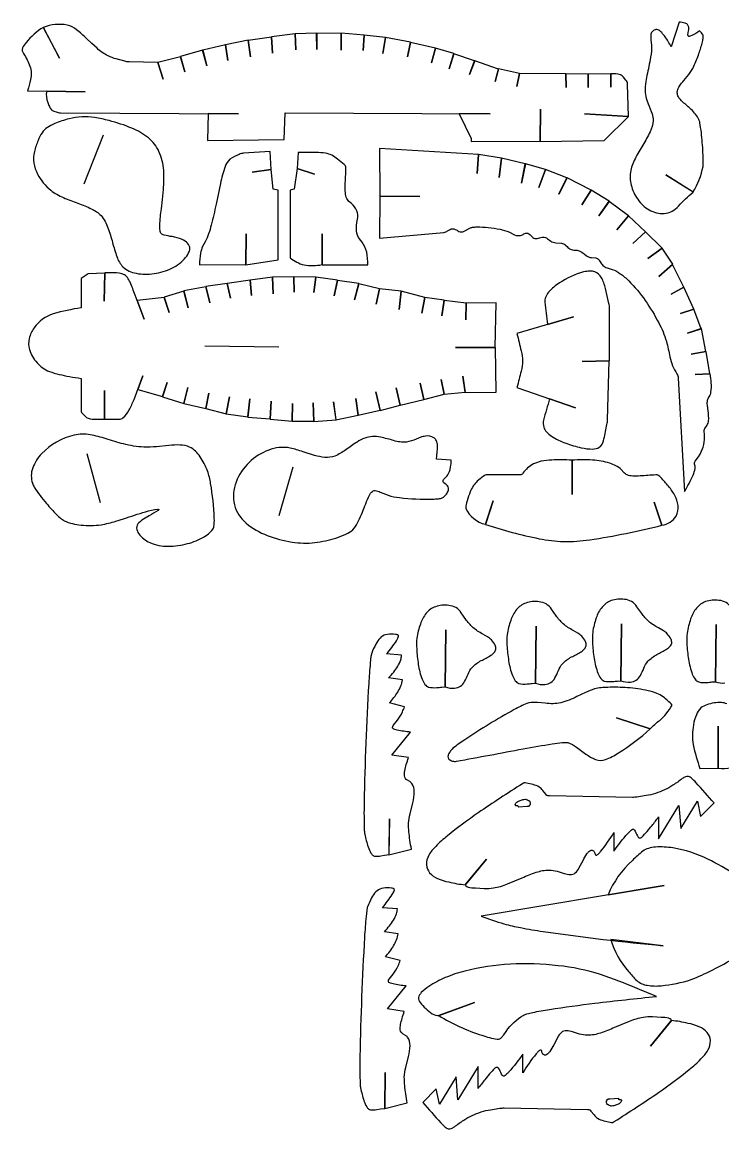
# Model space of a CAD drawing. Extents: x 0.8 to 21.2, y 0.7 to 16.2.
# Drawn here: x 0.81 to 10.6, y 0.71 to 16.15 of the extents above; entities that cross this region are included whole.
import ezdxf

# ---------------------------------------------------------------- set-up
doc = ezdxf.new("R2010")
doc.units = 0
doc.header["$LTSCALE"] = 100
doc.header["$MEASUREMENT"] = 0
doc.layers.get('0').update_dxf_attribs({"linetype": 'CONTINUOUS'})
doc.layers.add('BLACK', color=7, linetype='CONTINUOUS')

msp = doc.modelspace()

# ---------------------------------------------------------------- linework, layer by layer
at = {"color": 7, "linetype": 'CONTINUOUS'}
for p, q in [((1.675912, 13.895862), (1.948886, 14.58147)), ((3.364672, 11.63563), (4.3952, 11.618701)), ((1.713076, 10.133746), (1.89929, 9.448138)), ((4.593053, 9.943299), (4.394142, 9.261924))]:
    msp.add_line(p, q, dxfattribs=at)
at = {"layer": 'BLACK', "color": 7}
for points in [[(1.108011, 16.078989, 0.082372), (0.868, 15.869, 0.073), (0.817, 15.792, 0.181), (0.814, 15.753, 0.049), (0.822, 15.735), (0.833, 15.715, -0.052), (0.92, 15.538, -0.138), (0.931, 15.352, -0.021), (0.886, 15.195), (1.692, 15.181), (1.155358, 15.189444, 0.151103), (1.169, 15.03, 0.026), (1.192, 14.975, 0.069), (1.22, 14.931, 0.133), (1.253, 14.91), (1.287, 14.9, 0.116), (1.348, 14.889), (3.831, 14.875), (3.408977, 14.87653), (3.401, 14.5), (4.469, 14.515), (4.484, 14.889), (7.346, 14.875), (6.914519, 14.874943), (7.082, 14.528), (7.082, 14.486), (8.04318, 14.489817), (8.051644, 14.936309), (8.04318, 14.487701), (8.937, 14.5), (9.27738, 14.834737), (8.666, 14.875), (9.277, 14.834), (9.264, 15.289, 0.089), (9.26, 15.319, 0.089), (9.242, 15.343), (9.209, 15.384, 0.13), (9.166, 15.417, 0.096974), (9.031915, 15.431206), (9.029799, 15.247107), (9.031915, 15.431206), (8.714504, 15.426973), (8.714504, 15.240759), (8.714504, 15.426973), (8.405557, 15.42909), (8.407674, 15.240759), (8.405557, 15.42909), (7.758832, 15.437554), (7.720743, 15.253455), (7.758832, 15.437554), (7.464698, 15.49892), (7.415, 15.323), (7.464698, 15.496804), (7.132474, 15.613188), (7.057, 15.422), (7.130358, 15.611072), (6.837811, 15.711056), (6.776445, 15.501565), (6.837811, 15.713173), (6.583882, 15.791467), (6.528864, 15.586208), (6.583882, 15.789351), (6.234201, 15.869762), (6.193995, 15.668735), (6.234201, 15.871878), (5.884255, 15.939592), (5.848282, 15.717405), (5.884255, 15.939592), (5.585888, 15.969217), (5.573192, 15.75761), (5.585888, 15.971334), (5.266361, 15.996726), (5.267877, 15.761712), (5.266361, 15.998843), (4.92488, 15.99461), (4.926996, 15.770307), (4.922764, 15.996726), (4.626513, 15.990378), (4.634978, 15.766074), (4.626513, 15.988262), (4.293761, 15.948057), (4.309, 15.718), (4.293761, 15.943825), (3.970001, 15.897271), (4, 15.669), (3.970001, 15.899387), (3.651797, 15.836698), (3.685654, 15.616627), (3.651797, 15.836698), (3.334385, 15.762636), (3.389403, 15.54468), (3.332269, 15.762636), (3.022793, 15.671645), (3.08416, 15.460037), (3.022793, 15.669528), (2.705382, 15.589118), (2.78, 15.355), (2.705382, 15.589118), (2.307, 15.597, -0.083), (2.245, 15.606), (2.126, 15.639, -0.047), (2.011, 15.681, -0.059), (1.858, 15.788), (1.783, 15.855), (1.711, 15.924, 0.028), (1.572, 16.046, 0.111), (1.442, 16.112, 0.13705), (1.106424, 16.079782), (1.332844, 15.652335)], [(9.875, 15.808, 0.014), (9.832, 15.884, 0.049), (9.743, 16.006, 0.122), (9.686, 16.046, 0.204), (9.638, 16.042, 0.153), (9.602, 16.009, 0.112), (9.589, 15.961, 0.038), (9.591, 15.902), (9.598, 15.832, -0.055), (9.588, 15.664, -0.01), (9.535, 15.407), (9.52, 15.324, 0.06), (9.512, 15.171, 0.058), (9.535, 15.064), (9.553, 15.014, -0.014), (9.609, 14.872, -0.075), (9.624, 14.778, -0.106), (9.58, 14.621, -0.023), (9.479, 14.438, 0.019), (9.37, 14.245, 0.074), (9.305, 14.056, 0.111), (9.323, 13.853, 0.092), (9.424, 13.658, 0.113), (9.591, 13.52, 0.155), (9.805, 13.486, 0.089), (9.888, 13.514, 0.067), (9.978, 13.583, -0.050974), (10.182729, 13.780535), (9.79972, 14.019652), (10.180084, 13.782122, 0.094167), (10.319, 14.139, 0.038), (10.322, 14.188, 0.024), (10.309, 14.473, 0.028), (10.275, 14.749, 0.054), (10.263, 14.792, 0.089), (10.156, 14.933, 0.007), (10.038, 15.037, -0.042), (9.992, 15.086, -0.092), (9.964, 15.136, -0.127), (9.962, 15.194, -0.095), (9.992, 15.261, -0.03), (10.051, 15.338), (10.122, 15.42, 0.06), (10.191, 15.539, 0.023), (10.262, 15.714, 0.028), (10.312, 15.88, 0.035), (10.322, 15.94, 0.044), (10.323, 15.96, 0.115), (10.319, 15.973, 0.046), (10.271, 16.03, -0.038), (10.163, 15.965), (10.141, 15.957, -0.078), (10.125, 15.954, -0.176), (10.115, 15.957, -0.156), (10.11, 15.965, -0.068), (10.109, 15.978), (10.117, 16.032, 0.044), (10.12, 16.072, 0.148), (10.109, 16.112, 0.168), (10.069, 16.14, 0.05), (9.985, 16.153), (9.875, 15.808)], [(0.983, 14.347, 0.111), (0.976, 14.186, 0.076), (1.028, 14.033, 0.105), (1.211, 13.806, 0.061), (1.39, 13.704, 0.015), (1.591, 13.625, -0.025), (1.778, 13.548, -0.097), (1.914, 13.453, -0.086), (2.01, 13.283, -0.024), (2.074, 13.077, 0.022), (2.135, 12.88, 0.105), (2.22, 12.736, 0.144), (2.406, 12.647, 0.084), (2.654, 12.643, 0.077), (2.903, 12.719, 0.111), (3.095, 12.867, 0.09), (3.147, 12.957, 0.179), (3.146, 13.032, 0.152), (3.09, 13.094, 0.071), (2.978, 13.142, 0.03), (2.905, 13.159, -0.029), (2.793, 13.18, -0.112), (2.756, 13.2, -0.107), (2.745, 13.218, -0.055), (2.738, 13.244, -0.046), (2.735, 13.321, -0.021), (2.756, 13.545), (2.772, 13.678), (2.785, 13.817, 0.04), (2.789, 14.084, 0.093), (2.723, 14.346, 0.108), (2.575, 14.536, 0.073), (2.343, 14.673, 0.035), (2.025, 14.778, 0.029), (1.823, 14.822, 0.049), (1.644, 14.832, 0.051), (1.467, 14.804, 0.034), (1.268, 14.736, 0.056), (1.164, 14.682, 0.086), (1.09, 14.609, 0.062), (1.034, 14.503, 0.026), (0.983, 14.347)], [(6.753, 13.238, -0.04), (6.788, 13.26, -0.108), (6.821, 13.268, -0.099), (6.859, 13.26, -0.044), (6.91, 13.233, 0.163), (6.946, 13.224, 0.091), (6.984, 13.235), (7.061, 13.279, -0.074), (7.102, 13.29, -0.029), (7.163, 13.294, -0.029), (7.321, 13.286, -0.026), (7.485, 13.262, -0.058), (7.608, 13.224), (7.688, 13.184, 0.164), (7.773, 13.176, 0.047), (7.797, 13.185, -0.022), (7.84, 13.206, -0.1), (7.86, 13.209, -0.14), (7.888, 13.198, -0.036), (7.915, 13.174), (7.943, 13.149, 0.102), (7.973, 13.133, 0.109), (8.004, 13.132, 0.009), (8.071, 13.151, -0.093), (8.103, 13.153, -0.095), (8.133, 13.141, -0.013), (8.192, 13.098, 0.062), (8.225, 13.081, 0.063), (8.263, 13.073), (8.341, 13.069, -0.08), (8.376, 13.059, -0.069), (8.401, 13.042), (8.423, 13.02, 0.091), (8.47, 12.982, 0.092), (8.528, 12.971, -0.068), (8.591, 12.961, -0.082), (8.661, 12.917), (8.694, 12.891, 0.066), (8.73, 12.872, 0.055), (8.761, 12.866), (8.821, 12.861, -0.088), (8.846, 12.852, -0.092), (8.867, 12.834, -0.034), (8.884, 12.808, 0.056), (8.919, 12.757, 0.122), (8.979, 12.722), (9.052, 12.701, -0.073), (9.164, 12.642, -0.041), (9.282, 12.543, -0.045), (9.512, 12.266, -0.033), (9.701, 11.955, -0.053), (9.808, 11.697, -0.011), (9.857, 11.481, 0.103), (9.955, 11.243, -0.065), (9.969, 11.215, -0.065), (9.973, 11.185), (10.061, 9.603, 0.033), (10.18, 9.831, 0.061), (10.209, 9.921, 0.103), (10.206, 9.968), (10.201, 9.985, -0.087), (10.201, 10.001, -0.094), (10.21, 10.025), (10.254, 10.086), (10.279, 10.124, 0.139), (10.341, 10.397, -0.063), (10.336, 10.459, -0.085), (10.344, 10.481), (10.376, 10.527, 0.053), (10.39, 10.555, 0.09), (10.399, 10.632, 0.027), (10.391, 10.722), (10.381, 10.808, -0.081), (10.383, 10.877, -0.063), (10.393, 10.9), (10.406, 10.922, 0.098), (10.43, 10.986, 0.046), (10.435, 11.117, 0.061403), (10.417481, 11.242834), (10.210106, 11.236485), (10.416026, 11.242305), (10.364579, 11.555748), (10.152972, 11.517659), (10.360347, 11.553632), (10.296865, 11.875275), (10.104302, 11.809677), (10.294749, 11.873159), (10.193177, 12.145868), (10.006963, 12.086618), (10.191061, 12.145868), (10.053516, 12.454551), (9.875766, 12.355095), (10.053516, 12.452434), (9.892166, 12.771962), (9.701, 12.602), (9.898514, 12.776194), (9.750389, 12.998117), (9.547246, 12.854224), (9.748273, 12.998117), (9.515505, 13.224537), (9.33987, 13.063715), (9.515505, 13.224537), (9.279827, 13.449767), (9.116, 13.256), (9.279827, 13.449767), (9.008969, 13.651323), (8.866515, 13.451157), (9.011085, 13.653439), (8.759273, 13.807912), (8.627, 13.602), (8.759273, 13.807912), (8.420172, 13.97905), (8.305904, 13.750514), (8.418056, 13.97905), (8.119689, 14.095434), (8.027, 13.847), (8.119689, 14.09755), (7.839838, 14.175845), (7.782704, 13.904987), (7.837722, 14.175845), (7.505499, 14.252023), (7.473, 13.986), (7.505499, 14.254139), (7.185971, 14.307041), (7.164811, 14.042532), (7.185971, 14.307041), (5.804, 14.389), (5.806291, 13.721947), (6.364934, 13.717715), (5.806291, 13.721947), (5.804, 13.139), (6.698, 13.219, 0.061), (6.728, 13.224, 0.068), (6.753, 13.238)], [(3.289, 12.764), (3.93588, 12.768259), (3.937996, 13.199938), (3.93588, 12.764026), (4.387, 12.833), (4.387, 13.806), (4.317, 13.82), (4.287677, 14.097947), (4.026, 14.057), (4.289793, 14.097947), (4.276, 14.347), (3.904, 14.322, 0.115), (3.844, 14.307, 0.062), (3.714, 14.24, 0.143), (3.646, 14.137, 0.034), (3.58, 13.902), (3.519, 13.61, -0.015), (3.452, 13.319, -0.052), (3.368, 13.086), (3.332, 13.019, 0.069), (3.303, 12.93, 0.033), (3.289, 12.764)], [(4.554, 12.861, 0.096), (4.748, 12.764, 0.090884), (5.001323, 12.768259), (5.001323, 13.197822), (5.001323, 12.766142), (5.637, 12.764, 0.047), (5.623, 12.944, 0.116), (5.558, 13.082), (5.522, 13.13, -0.08), (5.496, 13.178, -0.091), (5.48, 13.307, -0.027), (5.486, 13.357), (5.494, 13.403, 0.103), (5.494, 13.492, 0.121), (5.435, 13.596), (5.41, 13.62), (5.386, 13.641, -0.099), (5.345, 13.69, -0.091), (5.325, 13.773, -0.031), (5.323, 13.881, 0.011), (5.332, 14.113), (5.331, 14.13, 0.079), (5.328, 14.142, 0.079), (5.321, 14.152), (5.308, 14.164), (5.215, 14.242, 0.054), (5.137, 14.294, 0.071), (5.046, 14.322, 0.038), (4.915, 14.334, 0.008), (4.665, 14.334), (4.653758, 14.110643), (4.89499, 14.032348), (4.653758, 14.110643), (4.609, 13.82), (4.554, 13.806), (4.554, 12.861)], [(8.513, 12.041), (7.721, 11.805, -0.007), (7.78, 11.565, -0.056), (7.8, 11.423, -0.058), (7.779, 11.282, -0.008), (7.721, 11.055), (8.538, 10.768), (8.177352, 10.895136, 0.009025), (8.091, 10.597, 0.109), (8.096, 10.499, 0.116), (8.133, 10.435, 0.061), (8.203, 10.375, 0.058), (8.403, 10.276, 0.036), (8.619, 10.213, 0.06), (8.777, 10.194, 0.131), (8.871, 10.219, 0.16), (8.919, 10.283, 0.044), (8.947, 10.388), (8.978, 10.538, 0.068), (8.986, 10.6), (9.011085, 11.425742), (8.632308, 11.415161), (9.013201, 11.425742), (9.013, 12.163, 0.077), (9.006, 12.225), (8.957, 12.435, 0.067), (8.9, 12.586, 0.183), (8.808, 12.667, 0.084), (8.74, 12.677, 0.055), (8.652, 12.667, 0.077), (8.316, 12.515, 0.078), (8.163, 12.383, 0.08), (8.119, 12.309, 0.116628), (8.109638, 12.244927, -0.005964), (8.147727, 11.933864)], [(1.636, 11.18), (1.636, 10.739), (1.637, 10.722, 0.075), (1.64, 10.709, 0.075), (1.647, 10.699), (1.659, 10.686), (1.691, 10.652, 0.112), (1.734, 10.624, 0.075), (1.846, 10.609, 0.010287), (1.959863, 10.611714), (1.959863, 11.009536), (1.959863, 10.611714), (2.165, 10.611, 0.087), (2.195, 10.614, 0.091), (2.22, 10.63, 0.083), (2.305, 10.74, 0.034), (2.374, 10.886), (2.433, 11.041), (2.495759, 11.216912), (2.425928, 11.026465), (2.773493, 10.927009), (2.837, 11.123), (2.773493, 10.922777), (3.069744, 10.82967), (3.124, 11.051), (3.069744, 10.82967), (3.374988, 10.761956), (3.418896, 10.975679), (3.374988, 10.761956), (3.662774, 10.687893), (3.706682, 10.922777), (3.660658, 10.683661), (3.963256, 10.643456), (3.992881, 10.895268), (3.963256, 10.641339), (4.275113, 10.61383), (4.29, 10.861), (4.275113, 10.611714), (4.58406, 10.584205), (4.586176, 10.831786), (4.58406, 10.582089), (4.887187, 10.582089), (4.875, 10.838), (4.887187, 10.579973), (5.196134, 10.601134), (5.158045, 10.855063), (5.194018, 10.601134), (5.503494, 10.666732), (5.469637, 10.897384), (5.503494, 10.668848), (5.81297, 10.736563), (5.749487, 10.990492), (5.81297, 10.734447), (6.092291, 10.806393), (6.033041, 11.049742), (6.092291, 10.806393), (6.422399, 10.884688), (6.372, 11.116), (6.422399, 10.886804), (6.706482, 10.961396), (6.661, 11.167), (6.706482, 10.961396), (6.997178, 10.988905), (6.965437, 11.213209), (6.997178, 10.984672), (7.429, 10.986), (7.422509, 11.609443), (6.863865, 11.609443), (7.418277, 11.609443), (7.429, 12.236), (7.010932, 12.229982), (7.007758, 11.99933), (7.010932, 12.229982), (6.704102, 12.26913), (6.673418, 12.055406), (6.704102, 12.270188), (6.434038, 12.307483), (6.395155, 12.091379), (6.434038, 12.307483), (6.106707, 12.396358), (6.077, 12.14), (6.106707, 12.396358), (5.803844, 12.4281), (5.754, 12.216), (5.803844, 12.4281), (5.511561, 12.500575), (5.452, 12.278), (5.511561, 12.502691), (5.213195, 12.547129), (5.169698, 12.334547), (5.213195, 12.549245), (4.912712, 12.593682), (4.885203, 12.377843), (4.910596, 12.591566), (4.604823, 12.597915), (4.609056, 12.382075), (4.604823, 12.597915), (4.306457, 12.593682), (4.315, 12.361), (4.308573, 12.591566), (3.995394, 12.551361), (4.014439, 12.335521), (3.99751, 12.549245), (3.675338, 12.506923), (3.719775, 12.299548), (3.673222, 12.504807), (3.376971, 12.462486), (3.434105, 12.236066), (3.376971, 12.46037), (3.069347, 12.40112), (3.13, 12.167), (3.069347, 12.399004), (2.794257, 12.314361), (2.864912, 12.100689), (2.796374, 12.310128), (2.417067, 12.265691), (2.514407, 12.005414), (2.388, 12.342, 0.026), (2.319, 12.522, 0.045), (2.281, 12.587, 0.116), (2.242, 12.625, 0.107), (2.092, 12.656, 0.014472), (1.968195, 12.653462), (1.957615, 12.257756), (1.968195, 12.651345), (1.734, 12.639), (1.636, 12.574), (1.636, 12.166, 0.026), (1.247, 12.083, 0.159), (0.979, 11.885, 0.097), (0.91, 11.738, 0.134), (0.914, 11.583, 0.107), (1.02, 11.399, 0.119), (1.192, 11.277, 0.039), (1.472, 11.207, 0.011), (1.636, 11.18)], [(2.707, 9.353, -0.066), (2.719, 9.352, -0.102), (2.722, 9.351, -0.207), (2.723, 9.349, -0.15), (2.722, 9.347, -0.064), (2.72, 9.344, -0.047), (2.712, 9.337, -0.013), (2.584, 9.262), (2.53, 9.23, 0.052), (2.442, 9.166, 0.219), (2.411, 9.091, 0.14), (2.441, 9.012, 0.128), (2.595, 8.888, 0.104), (2.85, 8.838, 0.067), (3.122, 8.874, 0.067), (3.352, 8.969, 0.052), (3.434, 9.028, 0.09), (3.484, 9.092, 0.065), (3.49, 9.111, 0.052), (3.495, 9.227, 0.034), (3.444, 9.712, 0.046), (3.401, 9.888, 0.054), (3.296, 10.087, 0.13), (3.151, 10.222, 0.095), (3.019, 10.25, 0.036), (2.862, 10.245), (2.69, 10.227, -0.032), (2.511, 10.222, -0.051), (2.227, 10.265, -0.015), (1.983, 10.337, 0.038), (1.76, 10.393, 0.095), (1.539, 10.388, 0.145), (1.085, 10.13, 0.106), (0.959, 9.93, 0.166), (0.956, 9.716, 0.049), (0.981, 9.663, 0.043), (1.153, 9.433, 0.022), (1.292, 9.282, 0.021), (1.352, 9.227, 0.05), (1.4, 9.194, 0.088), (1.635, 9.133, 0.062), (1.914, 9.138, 0.034), (2.122, 9.187), (2.229, 9.221, -0.009), (2.535, 9.32, -0.053), (2.707, 9.353)], [(6.804, 10.041), (6.596, 10.055, 0.038), (6.612, 10.243, 0.102), (6.597, 10.31, 0.132), (6.561, 10.353, 0.186), (6.443, 10.374, 0.051), (6.379, 10.358), (6.314, 10.333, -0.066), (6.179, 10.291, -0.096), (5.999, 10.312, 0.017), (5.818, 10.36, 0.142), (5.596, 10.347, 0.051), (5.49, 10.292, 0.008), (5.333, 10.183, -0.057), (5.179, 10.097, -0.105), (5.04, 10.078, -0.054), (4.894, 10.106), (4.734, 10.157, 0.025), (4.554, 10.208, 0.142), (4.255, 10.18, 0.104), (3.981, 10.006, 0.11), (3.799, 9.734, 0.151), (3.776, 9.416, 0.156), (3.939, 9.161, 0.085), (4.234, 8.988, 0.058), (4.581, 8.896, 0.064), (4.901, 8.888, 0.043), (5.192, 8.952, 0.034), (5.332, 9.006, 0.083), (5.429, 9.068, 0.066), (5.495, 9.162, 0.028), (5.551, 9.281, -0.007), (5.647, 9.521, -0.086), (5.692, 9.594, -0.225), (5.742, 9.614, -0.08), (5.813, 9.594), (5.921, 9.549, 0.054), (6.081, 9.516, 0.036), (6.542, 9.495, 0.022), (6.627, 9.501, 0.068), (6.679, 9.513, 0.065), (6.709, 9.535, 0.066), (6.746, 9.578, 0.133), (6.765, 9.633, 0.208), (6.741, 9.691, 0.054), (6.719, 9.71), (6.701, 9.722, -0.148), (6.69, 9.736, -0.17), (6.691, 9.757, -0.096), (6.704, 9.777), (6.723, 9.797, 0.083), (6.767, 9.851, 0.083), (6.799, 9.971, 0.024), (6.804, 10.041)], [(7.3868, 9.471415), (7.280996, 9.141307, 0.030549), (8.032, 8.943, 0.036), (8.374, 8.902, 0.04), (8.737, 8.928, 0.02497), (9.745628, 9.130066), (9.635922, 9.451048), (9.745958, 9.129404, 0.105976), (9.859, 9.173, 0.113), (9.944, 9.258, 0.158), (9.972, 9.406, 0.097), (9.92, 9.554, 0.047), (9.824, 9.692, 0.019), (9.715, 9.81), (9.703, 9.822, 0.075), (9.692, 9.829, 0.075), (9.68, 9.832), (9.662, 9.832, 0.009), (9.44, 9.818, -0.028), (9.337, 9.817, -0.084), (9.258, 9.833, -0.114), (9.215, 9.866), (9.178, 9.908, 0.11), (9.017, 9.996, 0.065), (8.777, 10.041, 0.024292), (8.490068, 10.039052), (8.490068, 9.560819), (8.490068, 10.039052, 0.023907), (8.207, 10.041, 0.04), (8.061, 10.023, 0.061), (7.953, 9.986, 0.12), (7.804, 9.857, -0.03), (7.793, 9.844, -0.086), (7.783, 9.837, -0.086), (7.771, 9.833, -0.03), (7.754, 9.833), (7.308, 9.833, 0.082), (7.277, 9.829, 0.081), (7.252, 9.814, 0.024), (7.166, 9.744, 0.062), (7.11, 9.679, 0.052), (7.069, 9.597, 0.017), (7.026, 9.471, 0.077), (7.006, 9.364, 0.221179), (7.280996, 9.143423)], [(7.980323, 6.925198), (7.988787, 7.722958), (7.980323, 6.925198, 0.11611), (8.112117, 6.908704, 0.275), (8.251117, 6.998704, 0.025), (8.299117, 7.101704, -0.077), (8.356117, 7.197704, -0.083), (8.483117, 7.291704, 0.017), (8.617117, 7.365704, 0.067), (8.664117, 7.405704, 0.143), (8.688117, 7.451704, 0.151), (8.678117, 7.508704, 0.08), (8.626117, 7.580704, 0.06), (8.572117, 7.624704), (8.505117, 7.662704, -0.062), (8.367117, 7.754704, -0.049), (8.269117, 7.865704), (8.203117, 7.959704, 0.24), (8.029117, 8.061704, 0.116), (7.844117, 8.044704, 0.135), (7.716117, 7.953704, 0.088), (7.634117, 7.802704, 0.044), (7.585117, 7.603704, 0.044), (7.582117, 7.457704, 0.028), (7.605117, 7.238704, 0.053), (7.658117, 7.031704, 0.068), (7.698117, 6.959704, 0.157), (7.747117, 6.922704, 0.078), (7.864117, 6.915704, 0.021), (7.932117, 6.922704)], [(9.173789, 6.959055), (9.182253, 7.756815), (9.173789, 6.959055, 0.11611), (9.305583, 6.942561, 0.275), (9.444583, 7.032561, 0.025), (9.492583, 7.135561, -0.077), (9.549583, 7.231561, -0.083), (9.676583, 7.325561, 0.017), (9.810583, 7.399561, 0.067), (9.857583, 7.439561, 0.143), (9.881583, 7.485561, 0.151), (9.871583, 7.542561, 0.08), (9.819583, 7.614561, 0.06), (9.765583, 7.658561), (9.698583, 7.696561, -0.062), (9.560583, 7.788561, -0.049), (9.462583, 7.899561), (9.396583, 7.993561, 0.24), (9.222583, 8.095561, 0.116), (9.037583, 8.078561, 0.135), (8.909583, 7.987561, 0.088), (8.827583, 7.836561, 0.044), (8.778583, 7.637561, 0.044), (8.775583, 7.491561, 0.028), (8.798583, 7.272561, 0.053), (8.851583, 7.065561, 0.068), (8.891583, 6.993561, 0.157), (8.940583, 6.956561, 0.078), (9.057583, 6.949561, 0.021), (9.125583, 6.956561)], [(6.719142, 6.874412), (6.727607, 7.672172), (6.719142, 6.874412, 0.11611), (6.850937, 6.857918, 0.275), (6.989937, 6.947918, 0.025), (7.037937, 7.050918, -0.077), (7.094937, 7.146918, -0.083), (7.221937, 7.240918, 0.017), (7.355937, 7.314918, 0.067), (7.402937, 7.354918, 0.143), (7.426937, 7.400918, 0.151), (7.416937, 7.457918, 0.08), (7.364937, 7.529918, 0.06), (7.310937, 7.573918), (7.243937, 7.611918, -0.062), (7.105937, 7.703918, -0.049), (7.007937, 7.814918), (6.941937, 7.908918, 0.24), (6.767937, 8.010918, 0.116), (6.582937, 7.993918, 0.135), (6.454937, 7.902918, 0.088), (6.372937, 7.751918, 0.044), (6.323937, 7.552918, 0.044), (6.320937, 7.406918, 0.028), (6.343937, 7.187918, 0.053), (6.396937, 6.980918, 0.068), (6.436937, 6.908918, 0.157), (6.485937, 6.871918, 0.078), (6.602937, 6.864918, 0.021), (6.670937, 6.871918)], [(5.936033, 4.533434), (5.940265, 5.032827), (5.933917, 4.531318), (6.248, 4.609, -0.011), (6.227, 4.735, -0.035), (6.207, 4.97, -0.054), (6.228, 5.103), (6.267, 5.258, 0.056), (6.287, 5.409, 0.167), (6.252, 5.528, 0.087), (6.224, 5.552), (6.192, 5.571, -0.256), (6.151, 5.632, -0.067), (6.156, 5.705, -0.024), (6.176, 5.789, -0.018), (6.207, 5.887), (5.972, 5.921), (6.234, 6.243, -0.032), (6.049, 6.271), (6.015, 6.281, -0.064), (5.992, 6.292, -0.28), (5.984, 6.31, -0.135), (5.995, 6.335), (6.052, 6.408, 0.052), (6.122, 6.525, 0.016), (6.151, 6.596), (5.943, 6.651, 0.024), (6.004, 6.725, 0.067), (6.1, 6.887, 0.041), (6.123, 6.971), (5.929, 6.999, 0.025), (6, 7.082, 0.085), (6.098, 7.25, 0.056), (6.11, 7.318), (5.901, 7.334, 0.033), (6.039, 7.519), (6.059, 7.555, 0.078), (6.068, 7.582, 0.233), (6.063, 7.596, 0.129), (6.049, 7.603, 0.041), (6.026, 7.607), (5.998, 7.61, 0.091), (5.887, 7.602, 0.129), (5.809, 7.556, 0.075), (5.75, 7.471, 0.021), (5.693, 7.346, 0.044), (5.688, 7.329), (5.683, 7.3), (5.673, 7.21, 0.008), (5.651, 6.923, 0.01), (5.588, 5.26, 0.018), (5.59, 4.869, 0.04), (5.596, 4.818, 0.022), (5.643, 4.641, 0.058), (5.683, 4.554, 0.073), (5.707, 4.525, 0.144), (5.734, 4.512, 0.063), (5.822, 4.516), (5.873, 4.526)], [(6.877, 5.837, 0.003), (7.807, 6.01, -0.009), (8.215, 6.079, -0.015), (8.354, 6.096), (8.4, 6.098, -0.058), (8.43, 6.096, -0.085), (8.554, 6.032), (8.684, 5.937, 0.069), (8.819, 5.862, 0.176), (8.957, 5.859, 0.048), (9.139, 5.954, 0.051668), (9.582558, 6.288718), (9.112789, 6.441075), (9.580442, 6.288718, -0.055004), (9.718, 6.407, 0.044), (9.806, 6.5, 0.036), (9.89, 6.621, 0.029), (9.763, 6.735, 0.067), (9.673, 6.784, 0.036), (9.553, 6.821, 0.039), (9.267, 6.862, 0.028), (8.99, 6.868, 0.056), (8.805, 6.846, 0.03), (8.68, 6.798), (8.559, 6.741, -0.054), (8.332, 6.651, -0.083), (8.117, 6.647), (8.008, 6.656, 0.043), (7.888, 6.651, 0.054), (7.859, 6.643, 0.033), (7.684, 6.557, 0.021), (6.992, 6.136, 0.03), (6.828, 6.017, 0.043), (6.804, 5.993, 0.045), (6.771, 5.945, 0.115), (6.758, 5.902, 0.21), (6.772, 5.866, 0.125), (6.822, 5.839, 0.068), (6.847, 5.834, 0.05), (6.877, 5.837)], [(9.074242, 4.841216), (9.074242, 4.580216, -0.029), (9.268242, 4.829216, -0.027), (9.306242, 4.867216, -0.083), (9.336242, 4.887216, -0.29), (9.355242, 4.883216, -0.071), (9.363242, 4.874216), (9.371242, 4.860216, 0.04), (9.415242, 4.777216, 0.083), (9.425242, 4.768216, 0.135), (9.437242, 4.765216, 0.118), (9.450242, 4.768216, 0.065), (9.465242, 4.778216, 0.037), (9.607242, 4.940216, 0.007), (9.699242, 5.059216), (9.699242, 4.754216), (9.983242, 5.220216), (10.007242, 4.899216), (10.240242, 5.279216), (10.286242, 5.063216), (10.473242, 5.254216, 0.004), (10.221242, 5.540216, 0.042), (10.162242, 5.597216, 0.109), (10.116242, 5.622216, 0.148), (10.075242, 5.619216, 0.064), (10.030242, 5.594216, -0.016), (9.899242, 5.501216, -0.059), (9.657242, 5.387216, -0.043), (9.527242, 5.357216), (9.396242, 5.337216, -0.062), (9.334242, 5.332216), (8.174242, 5.352216), (8.157242, 5.353216, -0.08), (8.145242, 5.356216, -0.08), (8.134242, 5.364216), (8.123242, 5.377216), (8.080242, 5.430216, 0.072), (8.031242, 5.476216, 0.084), (7.946242, 5.510216), (7.853242, 5.532216), (7.837242, 5.536216, 0.082), (7.824242, 5.536216, 0.082), (7.812242, 5.532216), (7.798242, 5.522216, 0.009), (7.180242, 5.116216, 0.02), (6.750242, 4.795215, 0.025), (6.587242, 4.648215, 0.067), (6.490242, 4.526215, 0.144), (6.456242, 4.390215, 0.161), (6.502242, 4.280215, 0.105), (6.612242, 4.200215, 0.066), (6.768242, 4.151215, 0.0387), (7.000227, 4.112618), (7.294362, 4.468119), (7.006242, 4.119215, 0.128), (7.004242, 4.105215, 0.149), (7.009242, 4.094215, 0.093), (7.021242, 4.086215, 0.048), (7.038242, 4.079215, 0.045), (7.143242, 4.068216), (7.263242, 4.061216, 0.044), (7.393242, 4.068216, 0.053), (7.590242, 4.123216), (7.692242, 4.165216), (7.793242, 4.209216, -0.025), (7.990242, 4.286216, -0.082), (8.171242, 4.318216, -0.058), (8.282242, 4.300216), (8.381242, 4.271216, 0.065), (8.465242, 4.255216, 0.187), (8.534242, 4.277216, 0.083), (8.591242, 4.352216), (8.644242, 4.451216, -0.036), (8.697242, 4.543216, -0.056), (8.725242, 4.575216, -0.112), (8.755242, 4.593216, -0.245), (8.788242, 4.588216, -0.113), (8.800242, 4.571216, 0.037), (8.816242, 4.532216, 0.103), (8.821242, 4.526216, 0.153), (8.828242, 4.525216, 0.114), (8.840242, 4.528216, 0.048), (8.854242, 4.539216, 0.038), (8.889242, 4.575216, 0.034), (9.074242, 4.841216)], [(7.862242, 5.204216), (7.740242, 5.193216, 0.095), (7.740242, 5.207216, 0.237), (7.735242, 5.212216, 0.088), (7.725242, 5.214216, -0.06), (7.706242, 5.215216, -0.21), (7.700242, 5.220216, -0.126), (7.698242, 5.229216, -0.217), (7.720242, 5.265216, -0.081), (7.767242, 5.290216, -0.046), (7.818242, 5.303216), (7.838242, 5.305216, -0.068), (7.851242, 5.304216, -0.076), (7.884242, 5.290216, -0.13), (7.902242, 5.272216, -0.141), (7.907242, 5.249216, -0.087), (7.899242, 5.222216, -0.06), (7.895242, 5.214216, -0.124), (7.889242, 5.209216, -0.068), (7.879242, 5.206216), (7.862242, 5.204216)], [(5.877432, 0.99122), (5.881664, 1.490613), (5.875316, 0.989104), (6.189399, 1.066786, -0.011), (6.168399, 1.192786, -0.035), (6.148399, 1.427786, -0.054), (6.169399, 1.560786), (6.208399, 1.715786, 0.056), (6.228399, 1.866786, 0.167), (6.193399, 1.985786, 0.087), (6.165399, 2.009786), (6.133399, 2.028786, -0.256), (6.092399, 2.089786, -0.067), (6.097399, 2.162786, -0.024), (6.117399, 2.246786, -0.018), (6.148399, 2.344786), (5.913399, 2.378786), (6.175399, 2.700786, -0.032), (5.990399, 2.728786), (5.956399, 2.738786, -0.064), (5.933399, 2.749786, -0.28), (5.925399, 2.767786, -0.135), (5.936399, 2.792786), (5.993399, 2.865786, 0.052), (6.063399, 2.982786, 0.016), (6.092399, 3.053786), (5.884399, 3.108786, 0.024), (5.945399, 3.182786, 0.067), (6.041399, 3.344786, 0.041), (6.064399, 3.428786), (5.870399, 3.456786, 0.025), (5.941399, 3.539786, 0.085), (6.039399, 3.707786, 0.056), (6.051399, 3.775786), (5.842399, 3.791786, 0.033), (5.980399, 3.976786), (6.000399, 4.012786, 0.078), (6.009399, 4.039786, 0.233), (6.004399, 4.053786, 0.129), (5.990399, 4.060786, 0.041), (5.967399, 4.064786), (5.939399, 4.067786, 0.091), (5.828399, 4.059786, 0.129), (5.750399, 4.013786, 0.075), (5.691399, 3.928786, 0.021), (5.634399, 3.803786, 0.044), (5.629399, 3.786786), (5.624399, 3.757786), (5.614399, 3.667786, 0.008), (5.592399, 3.380786, 0.01), (5.529399, 1.717786, 0.018), (5.531399, 1.326786, 0.04), (5.537399, 1.275786, 0.022), (5.584399, 1.098786, 0.058), (5.624399, 1.011786, 0.073), (5.648399, 0.982786, 0.144), (5.675399, 0.969786, 0.063), (5.763399, 0.973786), (5.814399, 0.983786)], [(7.128176, 2.468939), (6.628783, 2.286957, 0.05972), (7.233, 2.011, 0.049), (7.446, 1.957, 0.138), (7.48, 1.963, 0.091), (7.51, 1.985, 0.035), (7.539, 2.02), (7.572, 2.066, -0.118), (7.81, 2.289, -0.051), (7.86, 2.309, -0.018), (7.941, 2.33, -0.014), (8.176, 2.373, -0.009), (8.808, 2.459, -0.005), (9.67, 2.553, 0.005), (9.399, 2.666, 0.015), (8.888, 2.859, 0.051), (8.295, 2.983, 0.041), (7.629, 3.003, 0.05), (6.994, 2.908, 0.036), (6.72, 2.816, 0.051), (6.492, 2.692, 0.048), (6.386, 2.607, 0.166), (6.348, 2.537, 0.186), (6.37, 2.469, 0.051), (6.448, 2.386, 0.044), (6.536, 2.313, 0.177), (6.637, 2.289)], [(7.804, 1.488), (7.804, 1.749, -0.029), (7.61, 1.5, -0.027), (7.572, 1.462, -0.083), (7.542, 1.442, -0.29), (7.523, 1.446, -0.071), (7.515, 1.455), (7.507, 1.469, 0.04), (7.463, 1.552, 0.083), (7.453, 1.561, 0.135), (7.441, 1.564, 0.118), (7.428, 1.561, 0.065), (7.413, 1.551, 0.037), (7.271, 1.389, 0.007), (7.179, 1.27), (7.179, 1.575), (6.895, 1.109), (6.871, 1.43), (6.638, 1.05), (6.592, 1.266), (6.405, 1.075, 0.004), (6.657, 0.789, 0.042), (6.716, 0.732, 0.109), (6.762, 0.707, 0.148), (6.803, 0.71, 0.064), (6.848, 0.735, -0.016), (6.979, 0.828, -0.059), (7.221, 0.942, -0.043), (7.351, 0.972), (7.482, 0.992, -0.062), (7.544, 0.997), (8.704, 0.977), (8.721, 0.976, -0.08), (8.733, 0.973, -0.08), (8.744, 0.965), (8.755, 0.952), (8.798, 0.899, 0.072), (8.847, 0.853, 0.084), (8.932, 0.819), (9.025, 0.797), (9.041, 0.793, 0.082), (9.054, 0.793, 0.082), (9.066, 0.797), (9.08, 0.807, 0.009), (9.698, 1.213, 0.02), (10.128, 1.534, 0.025), (10.291, 1.681, 0.067), (10.388, 1.803, 0.144), (10.422, 1.939, 0.161), (10.376, 2.049, 0.105), (10.266, 2.129, 0.066), (10.11, 2.178, 0.0387), (9.878015, 2.216597), (9.58388, 1.861097), (9.872, 2.21, 0.128), (9.874, 2.224, 0.149), (9.869, 2.235, 0.093), (9.857, 2.243, 0.048), (9.84, 2.25, 0.045), (9.735, 2.261), (9.615, 2.268, 0.044), (9.485, 2.261, 0.053), (9.288, 2.206), (9.186, 2.164), (9.085, 2.12, -0.025), (8.888, 2.043, -0.082), (8.707, 2.011, -0.058), (8.596, 2.029), (8.497, 2.058, 0.065), (8.413, 2.074, 0.187), (8.344, 2.052, 0.083), (8.287, 1.977), (8.234, 1.878, -0.036), (8.181, 1.786, -0.056), (8.153, 1.754, -0.112), (8.123, 1.736, -0.245), (8.09, 1.741, -0.113), (8.078, 1.758, 0.037), (8.062, 1.797, 0.103), (8.057, 1.803, 0.153), (8.05, 1.804, 0.114), (8.038, 1.801, 0.048), (8.024, 1.79, 0.038), (7.989, 1.754, 0.034), (7.804, 1.488)], [(9.016, 1.125), (9.138, 1.136, 0.095), (9.138, 1.122, 0.237), (9.143, 1.117, 0.088), (9.153, 1.115, -0.06), (9.172, 1.114, -0.21), (9.178, 1.109, -0.126), (9.18, 1.1, -0.217), (9.158, 1.064, -0.081), (9.111, 1.039, -0.046), (9.06, 1.026), (9.04, 1.024, -0.068), (9.027, 1.025, -0.076), (8.994, 1.039, -0.13), (8.976, 1.057, -0.141), (8.971, 1.08, -0.087), (8.979, 1.107, -0.06), (8.983, 1.115, -0.124), (8.989, 1.12, -0.068), (8.999, 1.123), (9.016, 1.125)]]:
    msp.add_lwpolyline(points, format="xyb", close=True, dxfattribs=at)
for points in [[(10.715, 7.98, 0.24), (10.541, 8.082, 0.116), (10.356, 8.065, 0.135), (10.228, 7.974, 0.088), (10.146, 7.823, 0.044), (10.097, 7.624, 0.044), (10.094, 7.478, 0.028), (10.117, 7.259, 0.053), (10.17, 7.052, 0.068), (10.21, 6.98, 0.157), (10.259, 6.943, 0.078), (10.376, 6.936, 0.021), (10.444, 6.943), (10.492205, 6.945494), (10.500669, 7.743254), (10.492205, 6.945494, 0.11611), (10.624, 6.929, 0.275)], [(10.652, 6.637, 0.104), (10.577, 6.655, 0.05), (10.475, 6.65, 0.049), (10.371, 6.625, 0.087), (10.291, 6.582, 0.114), (10.226, 6.484, 0.053), (10.186, 6.344, 0.086), (10.18, 6.068, 0.028), (10.277, 5.734), (10.277, 5.734), (10.532146, 5.740125), (10.532146, 6.324162), (10.532146, 5.738009, 0.076066), (10.708, 5.748, 0.082)], [(10.77, 4.259, 0.014), (10.388, 4.47, 0.074), (9.899, 4.626, 0.059), (9.657, 4.638, 0.053), (9.556, 4.62, 0.085), (9.477, 4.581, 0.036), (9.334, 4.451, 0.112479), (8.992702, 3.971616), (9.777, 4.103), (7.221, 3.674, 0.015), (7.54, 3.567, 0.023), (7.772, 3.514, 0.01), (8.087, 3.46, 0.013), (9.763, 3.262), (9.032907, 3.346581, 0.112528), (9.279, 2.904, 0.037), (9.394, 2.775, 0.141), (9.541, 2.709, 0.065), (9.737, 2.703, 0.052), (10.152, 2.789, 0.032), (10.445, 2.922, 0.017), (11.302, 3.395, 0.024402)]]:
    msp.add_lwpolyline(points, format="xyb", dxfattribs=at)

doc.saveas('drawing.dxf')
